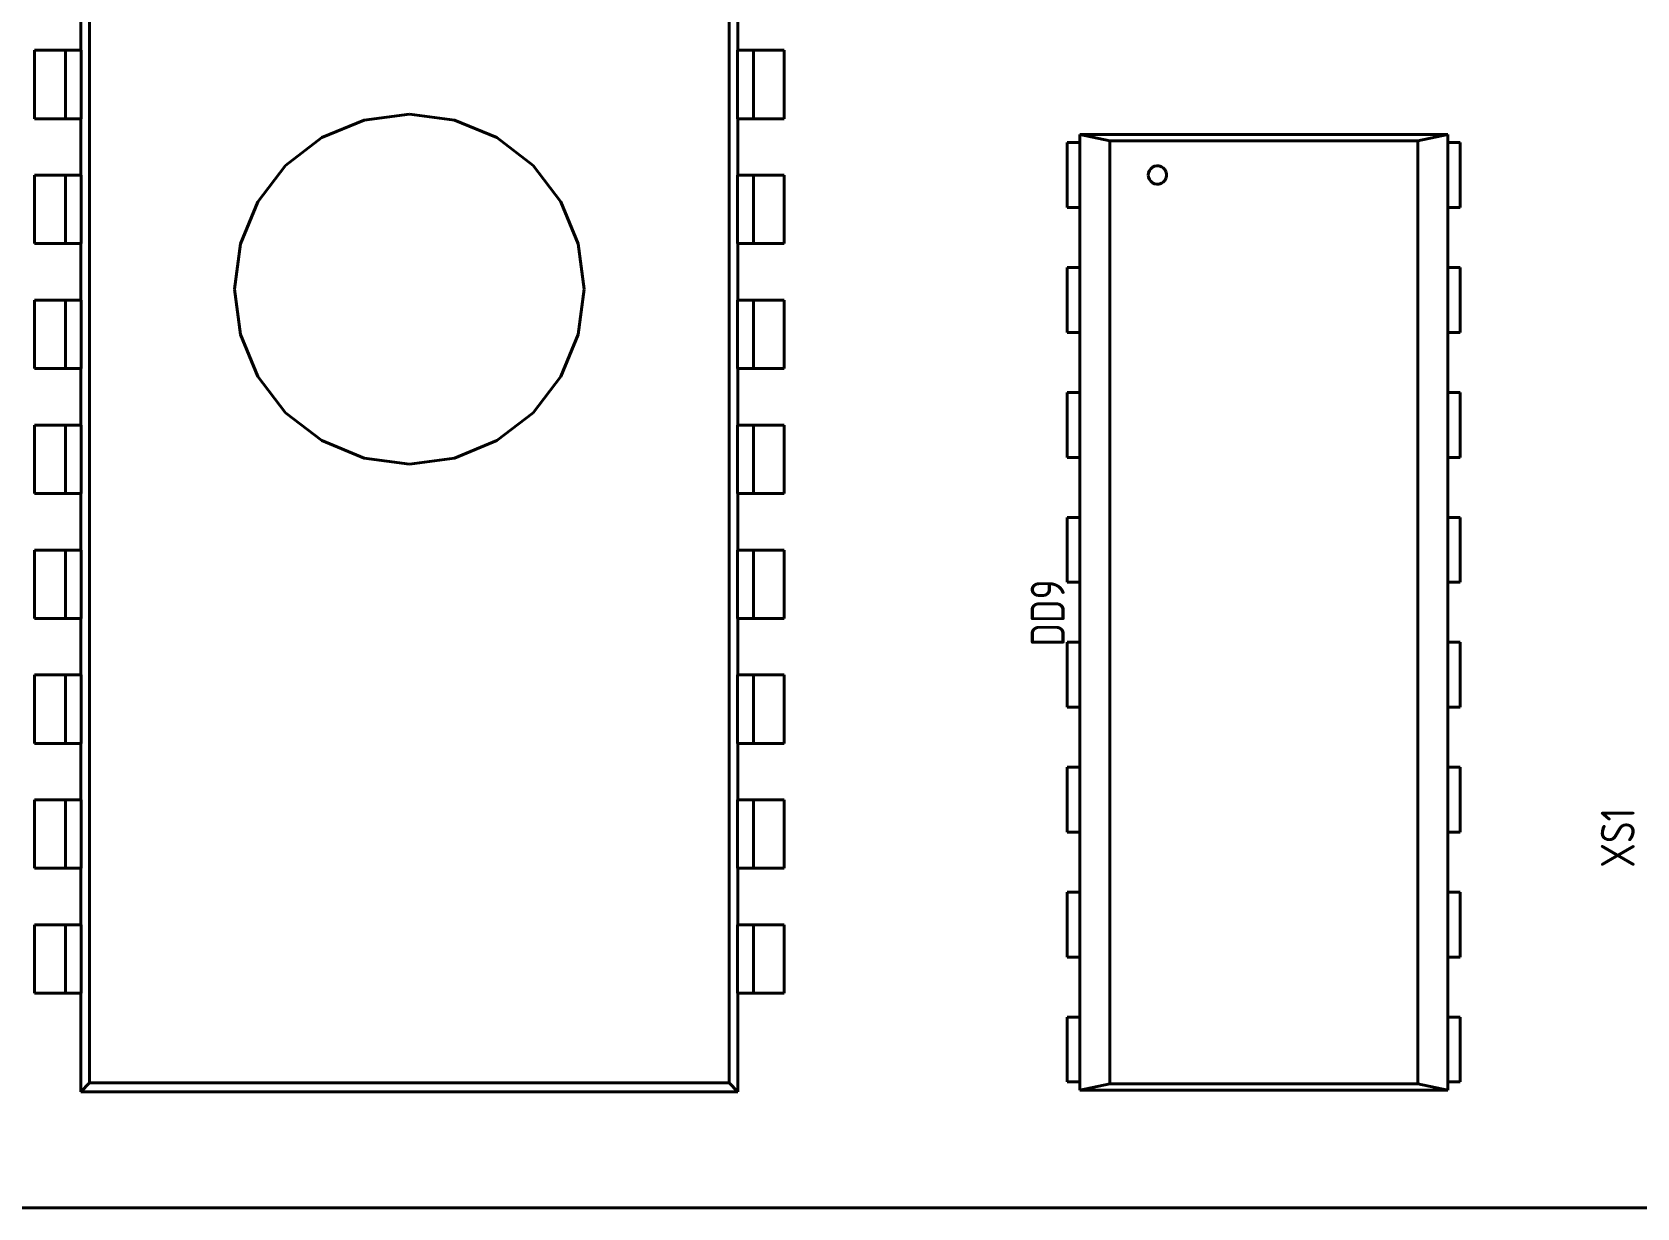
# Model space of a CAD drawing. Extents: x 193 to 1101, y 70 to 664.
# Drawn here: x 448.5 to 513.7, y 357.2 to 405 of the extents above; entities that cross this region are included whole.
import ezdxf

# ---------------------------------------------------------------- set-up
doc = ezdxf.new("R2010")
doc.units = 0
doc.header["$MEASUREMENT"] = 0
doc.layers.get('0').update_dxf_attribs({"linetype": 'CONTINUOUS'})
doc.layers.add('Основная', color=7, linetype='CONTINUOUS', lineweight=40)
doc.styles.add('GOST type A0', font='', dxfattribs={"oblique": 15, "height": 3.5})
doc.styles.get('GOST type A0').set_extended_font_data('GOST type A')

msp = doc.modelspace()

# ---------------------------------------------------------------- linework, layer by layer
at = {"layer": 'Основная'}
for p, q in [((450.792, 362.232), (450.792, 426.792)), ((450.792, 362.232), (450.792, 426.792)), ((476.792, 362.232), (476.792, 426.792)), ((476.792, 362.232), (476.792, 426.792)), ((450.432, 406.522), (450.432, 404.222)), ((450.432, 406.522), (450.432, 404.222)), ((450.432, 406.522), (450.432, 404.222)), ((450.432, 406.522), (450.432, 404.222)), ((477.152, 404.222), (477.152, 406.522)), ((477.152, 406.522), (477.152, 404.222)), ((477.152, 404.222), (477.152, 406.522)), ((477.152, 406.522), (477.152, 404.222)), ((450.432, 404.222), (448.556, 404.222)), ((448.556, 404.222), (448.556, 401.442)), ((448.556, 404.222), (448.598, 404.222)), ((448.556, 401.442), (448.556, 404.222)), ((450.432, 404.222), (448.556, 404.222)), ((448.556, 404.222), (448.556, 401.442)), ((448.556, 404.222), (448.598, 404.222)), ((448.556, 401.442), (448.556, 404.222)), ((448.598, 404.222), (448.722, 404.222)), ((448.598, 404.222), (448.722, 404.222)), ((448.722, 404.222), (448.922, 404.222)), ((448.722, 404.222), (448.922, 404.222)), ((448.922, 404.222), (449.18, 404.222)), ((448.922, 404.222), (449.18, 404.222)), ((449.18, 404.222), (449.482, 404.222)), ((449.18, 404.222), (449.482, 404.222)), ((449.482, 404.222), (449.806, 404.222)), ((449.482, 404.222), (449.806, 404.222)), ((449.806, 404.222), (450.45, 404.222)), ((449.806, 401.442), (449.806, 404.222)), ((449.806, 404.222), (450.45, 404.222)), ((449.806, 401.442), (449.806, 404.222)), ((450.45, 401.442), (450.45, 404.222)), ((450.45, 401.442), (450.45, 404.222)), ((477.132, 404.222), (477.778, 404.222)), ((477.132, 401.442), (477.132, 404.222)), ((477.132, 404.222), (477.778, 404.222)), ((477.132, 401.442), (477.132, 404.222)), ((479.028, 404.222), (477.152, 404.222)), ((479.028, 404.222), (477.152, 404.222)), ((477.778, 404.222), (478.1, 404.222)), ((477.778, 404.222), (477.778, 401.442)), ((477.778, 404.222), (478.1, 404.222)), ((477.778, 404.222), (477.778, 401.442)), ((478.1, 404.222), (478.402, 404.222)), ((478.1, 404.222), (478.402, 404.222)), ((478.402, 404.222), (478.662, 404.222)), ((478.402, 404.222), (478.662, 404.222)), ((478.662, 404.222), (478.86, 404.222)), ((478.662, 404.222), (478.86, 404.222)), ((478.86, 404.222), (478.984, 404.222)), ((478.86, 404.222), (478.984, 404.222)), ((478.984, 404.222), (479.028, 404.222)), ((478.984, 404.222), (479.028, 404.222)), ((479.028, 401.442), (479.028, 404.222)), ((479.028, 404.222), (479.028, 401.442)), ((479.028, 401.442), (479.028, 404.222)), ((479.028, 404.222), (479.028, 401.442)), ((448.556, 401.442), (450.432, 401.442)), ((448.556, 401.442), (448.598, 401.442)), ((448.556, 401.442), (450.432, 401.442)), ((448.556, 401.442), (448.598, 401.442)), ((448.598, 401.442), (448.722, 401.442)), ((448.598, 401.442), (448.722, 401.442)), ((448.722, 401.442), (448.922, 401.442)), ((448.722, 401.442), (448.922, 401.442)), ((448.922, 401.442), (449.18, 401.442)), ((448.922, 401.442), (449.18, 401.442)), ((449.18, 401.442), (449.482, 401.442)), ((449.18, 401.442), (449.482, 401.442)), ((449.482, 401.442), (449.806, 401.442)), ((449.482, 401.442), (449.806, 401.442)), ((449.806, 401.442), (450.45, 401.442)), ((449.806, 401.442), (450.45, 401.442)), ((450.432, 401.442), (450.432, 399.142)), ((450.432, 401.442), (450.432, 399.142)), ((450.432, 401.442), (450.432, 399.142)), ((450.432, 401.442), (450.432, 399.142)), ((460.236, 400.672), (461.95, 401.382)), ((460.236, 400.672), (461.95, 401.382)), ((461.95, 401.382), (463.792, 401.624)), ((461.95, 401.382), (463.792, 401.624)), ((463.792, 401.624), (465.632, 401.382)), ((463.792, 401.624), (465.632, 401.382)), ((465.632, 401.382), (467.348, 400.672)), ((465.632, 401.382), (467.348, 400.672)), ((477.132, 401.442), (477.778, 401.442)), ((477.132, 401.442), (477.778, 401.442)), ((477.152, 399.142), (477.152, 401.442)), ((477.152, 401.442), (479.028, 401.442)), ((477.152, 401.442), (477.152, 399.142)), ((477.152, 399.142), (477.152, 401.442)), ((477.152, 401.442), (479.028, 401.442)), ((477.152, 401.442), (477.152, 399.142)), ((477.778, 401.442), (478.1, 401.442)), ((477.778, 401.442), (478.1, 401.442)), ((478.1, 401.442), (478.402, 401.442)), ((478.1, 401.442), (478.402, 401.442)), ((478.402, 401.442), (478.662, 401.442)), ((478.402, 401.442), (478.662, 401.442)), ((478.662, 401.442), (478.86, 401.442)), ((478.662, 401.442), (478.86, 401.442)), ((478.86, 401.442), (478.984, 401.442)), ((478.86, 401.442), (478.984, 401.442)), ((478.984, 401.442), (479.028, 401.442)), ((478.984, 401.442), (479.028, 401.442)), ((458.762, 399.54), (460.236, 400.672)), ((458.762, 399.54), (460.236, 400.672)), ((467.348, 400.672), (468.82, 399.54)), ((467.348, 400.672), (468.82, 399.54)), ((506.01, 400.804), (491.048, 400.804)), ((491.048, 400.804), (491.048, 400.472)), ((491.048, 400.804), (491.048, 361.94)), ((491.048, 400.804), (492.268, 400.548)), ((491.048, 400.804), (506.01, 400.804)), ((506.01, 400.804), (491.048, 400.804)), ((491.048, 400.804), (491.048, 400.472)), ((491.048, 400.804), (491.048, 361.94)), ((491.048, 400.804), (492.268, 400.548)), ((491.048, 400.804), (506.01, 400.804)), ((504.79, 400.548), (506.01, 400.804)), ((504.79, 400.548), (506.01, 400.804)), ((506.01, 400.472), (506.01, 400.804)), ((506.01, 400.804), (506.01, 361.94)), ((506.01, 400.472), (506.01, 400.804)), ((506.01, 400.804), (506.01, 361.94)), ((491.048, 400.472), (490.538, 400.472)), ((490.538, 400.472), (490.538, 397.832)), ((490.538, 400.472), (491.048, 400.472)), ((490.538, 400.472), (490.538, 397.832)), ((491.048, 400.472), (490.538, 400.472)), ((490.538, 400.472), (490.538, 397.832)), ((490.538, 400.472), (491.048, 400.472)), ((490.538, 400.472), (490.538, 397.832)), ((492.268, 400.548), (492.268, 362.196)), ((492.268, 400.548), (504.79, 400.548)), ((492.268, 400.548), (492.268, 362.196)), ((492.268, 400.548), (504.79, 400.548)), ((504.79, 400.548), (504.79, 362.196)), ((504.79, 400.548), (504.79, 362.196)), ((506.52, 400.472), (506.01, 400.472)), ((506.01, 400.472), (506.52, 400.472)), ((506.52, 400.472), (506.01, 400.472)), ((506.01, 400.472), (506.52, 400.472)), ((506.52, 397.832), (506.52, 400.472)), ((506.52, 400.472), (506.52, 397.832)), ((506.52, 397.832), (506.52, 400.472)), ((506.52, 400.472), (506.52, 397.832)), ((457.632, 398.068), (458.762, 399.54)), ((457.632, 398.068), (458.762, 399.54)), ((468.82, 399.54), (469.95, 398.068)), ((468.82, 399.54), (469.95, 398.068)), ((493.88, 399.332), (493.936, 399.408)), ((493.88, 399.332), (493.936, 399.408)), ((493.936, 399.408), (494.008, 399.468)), ((493.936, 399.408), (494.008, 399.468)), ((494.008, 399.468), (494.092, 399.508)), ((494.008, 399.468), (494.092, 399.508)), ((494.092, 399.508), (494.184, 399.526)), ((494.092, 399.508), (494.184, 399.526)), ((494.184, 399.526), (494.278, 399.52)), ((494.184, 399.526), (494.278, 399.52)), ((494.278, 399.52), (494.368, 399.49)), ((494.278, 399.52), (494.368, 399.49)), ((494.368, 399.49), (494.446, 399.44)), ((494.368, 399.49), (494.446, 399.44)), ((494.446, 399.44), (494.51, 399.372)), ((494.446, 399.44), (494.51, 399.372)), ((494.51, 399.372), (494.556, 399.29)), ((494.51, 399.372), (494.556, 399.29)), ((450.432, 399.142), (448.556, 399.142)), ((448.556, 399.142), (448.556, 396.362)), ((448.556, 399.142), (448.598, 399.142)), ((448.556, 399.142), (448.556, 396.362)), ((450.432, 399.142), (448.556, 399.142)), ((448.556, 399.142), (448.556, 396.362)), ((448.556, 399.142), (448.598, 399.142)), ((448.556, 399.142), (448.556, 396.362)), ((448.598, 399.142), (448.722, 399.142)), ((448.598, 399.142), (448.722, 399.142)), ((448.722, 399.142), (448.922, 399.142)), ((448.722, 399.142), (448.922, 399.142)), ((448.922, 399.142), (449.18, 399.142)), ((448.922, 399.142), (449.18, 399.142)), ((449.18, 399.142), (449.482, 399.142)), ((449.18, 399.142), (449.482, 399.142)), ((449.482, 399.142), (449.806, 399.142)), ((449.482, 399.142), (449.806, 399.142)), ((449.806, 399.142), (450.45, 399.142)), ((449.806, 399.142), (449.806, 396.362)), ((449.806, 399.142), (450.45, 399.142)), ((449.806, 399.142), (449.806, 396.362)), ((450.45, 399.142), (450.45, 396.362)), ((450.45, 399.142), (450.45, 396.362)), ((477.132, 399.142), (477.778, 399.142)), ((477.132, 399.142), (477.132, 396.362)), ((477.132, 399.142), (477.778, 399.142)), ((477.132, 399.142), (477.132, 396.362)), ((479.028, 399.142), (477.152, 399.142)), ((479.028, 399.142), (477.152, 399.142)), ((477.778, 399.142), (478.1, 399.142)), ((477.778, 399.142), (477.778, 396.362)), ((477.778, 399.142), (478.1, 399.142)), ((477.778, 399.142), (477.778, 396.362)), ((478.1, 399.142), (478.402, 399.142)), ((478.1, 399.142), (478.402, 399.142)), ((478.402, 399.142), (478.662, 399.142)), ((478.402, 399.142), (478.662, 399.142)), ((478.662, 399.142), (478.86, 399.142)), ((478.662, 399.142), (478.86, 399.142)), ((478.86, 399.142), (478.984, 399.142)), ((478.86, 399.142), (478.984, 399.142)), ((478.984, 399.142), (479.028, 399.142)), ((478.984, 399.142), (479.028, 399.142)), ((479.028, 396.362), (479.028, 399.142)), ((479.028, 399.142), (479.028, 396.362)), ((479.028, 396.362), (479.028, 399.142)), ((479.028, 399.142), (479.028, 396.362)), ((493.834, 399.152), (493.846, 399.246)), ((493.834, 399.152), (493.846, 399.246)), ((493.834, 399.152), (493.846, 399.06)), ((493.834, 399.152), (493.846, 399.06)), ((493.846, 399.246), (493.88, 399.332)), ((493.846, 399.246), (493.88, 399.332)), ((493.846, 399.06), (493.88, 398.972)), ((493.846, 399.06), (493.88, 398.972)), ((493.88, 398.972), (493.936, 398.896)), ((493.88, 398.972), (493.936, 398.896)), ((493.936, 398.896), (494.008, 398.836)), ((493.936, 398.896), (494.008, 398.836)), ((494.008, 398.836), (494.092, 398.796)), ((494.008, 398.836), (494.092, 398.796)), ((494.092, 398.796), (494.184, 398.778)), ((494.092, 398.796), (494.184, 398.778)), ((494.184, 398.778), (494.278, 398.784)), ((494.184, 398.778), (494.278, 398.784)), ((494.278, 398.784), (494.368, 398.814)), ((494.278, 398.784), (494.368, 398.814)), ((494.368, 398.814), (494.446, 398.864)), ((494.368, 398.814), (494.446, 398.864)), ((494.446, 398.864), (494.51, 398.932)), ((494.446, 398.864), (494.51, 398.932)), ((494.51, 398.932), (494.556, 399.014)), ((494.51, 398.932), (494.556, 399.014)), ((494.556, 399.29), (494.58, 399.2)), ((494.556, 399.29), (494.58, 399.2)), ((494.556, 399.014), (494.58, 399.106)), ((494.556, 399.014), (494.58, 399.106)), ((494.58, 399.2), (494.58, 399.106)), ((494.58, 399.2), (494.58, 399.106)), ((456.922, 396.352), (457.632, 398.068)), ((456.922, 396.352), (457.632, 398.068)), ((469.95, 398.068), (470.662, 396.352)), ((469.95, 398.068), (470.662, 396.352)), ((490.538, 397.832), (491.048, 397.832)), ((490.538, 397.832), (491.048, 397.832)), ((490.538, 397.832), (491.048, 397.832)), ((490.538, 397.832), (491.048, 397.832)), ((491.048, 397.832), (491.048, 395.392)), ((491.048, 397.832), (491.048, 395.392)), ((506.01, 395.392), (506.01, 397.832)), ((506.01, 397.832), (506.52, 397.832)), ((506.01, 397.832), (506.52, 397.832)), ((506.01, 395.392), (506.01, 397.832)), ((506.01, 397.832), (506.52, 397.832)), ((506.01, 397.832), (506.52, 397.832)), ((448.556, 396.362), (450.432, 396.362)), ((448.556, 396.362), (448.598, 396.362)), ((448.556, 396.362), (450.432, 396.362)), ((448.556, 396.362), (448.598, 396.362)), ((448.598, 396.362), (448.722, 396.362)), ((448.598, 396.362), (448.722, 396.362)), ((448.722, 396.362), (448.922, 396.362)), ((448.722, 396.362), (448.922, 396.362)), ((448.922, 396.362), (449.18, 396.362)), ((448.922, 396.362), (449.18, 396.362)), ((449.18, 396.362), (449.482, 396.362)), ((449.18, 396.362), (449.482, 396.362)), ((449.482, 396.362), (449.806, 396.362)), ((449.482, 396.362), (449.806, 396.362)), ((449.806, 396.362), (450.45, 396.362)), ((449.806, 396.362), (450.45, 396.362)), ((450.432, 396.362), (450.432, 394.062)), ((450.432, 396.362), (450.432, 394.062)), ((450.432, 396.362), (450.432, 394.062)), ((450.432, 396.362), (450.432, 394.062)), ((456.68, 394.512), (456.922, 396.352)), ((456.68, 394.512), (456.922, 396.352)), ((470.662, 396.352), (470.904, 394.512)), ((470.662, 396.352), (470.904, 394.512)), ((477.132, 396.362), (477.778, 396.362)), ((477.132, 396.362), (477.778, 396.362)), ((477.152, 394.062), (477.152, 396.362)), ((477.152, 396.362), (479.028, 396.362)), ((477.152, 396.362), (477.152, 394.062)), ((477.152, 394.062), (477.152, 396.362)), ((477.152, 396.362), (479.028, 396.362)), ((477.152, 396.362), (477.152, 394.062)), ((477.778, 396.362), (478.1, 396.362)), ((477.778, 396.362), (478.1, 396.362)), ((478.1, 396.362), (478.402, 396.362)), ((478.1, 396.362), (478.402, 396.362)), ((478.402, 396.362), (478.662, 396.362)), ((478.402, 396.362), (478.662, 396.362)), ((478.662, 396.362), (478.86, 396.362)), ((478.662, 396.362), (478.86, 396.362)), ((478.86, 396.362), (478.984, 396.362)), ((478.86, 396.362), (478.984, 396.362)), ((478.984, 396.362), (479.028, 396.362)), ((478.984, 396.362), (479.028, 396.362)), ((491.048, 395.392), (490.538, 395.392)), ((490.538, 395.392), (490.538, 392.752)), ((490.538, 395.392), (491.048, 395.392)), ((490.538, 395.392), (490.538, 392.752)), ((491.048, 395.392), (490.538, 395.392)), ((490.538, 395.392), (490.538, 392.752)), ((490.538, 395.392), (491.048, 395.392)), ((490.538, 395.392), (490.538, 392.752)), ((506.52, 395.392), (506.01, 395.392)), ((506.01, 395.392), (506.52, 395.392)), ((506.52, 395.392), (506.01, 395.392)), ((506.01, 395.392), (506.52, 395.392)), ((506.52, 392.752), (506.52, 395.392)), ((506.52, 395.392), (506.52, 392.752)), ((506.52, 392.752), (506.52, 395.392)), ((506.52, 395.392), (506.52, 392.752)), ((456.68, 394.512), (456.922, 392.672)), ((456.68, 394.512), (456.922, 392.672)), ((470.662, 392.672), (470.904, 394.512)), ((470.662, 392.672), (470.904, 394.512)), ((450.432, 394.062), (448.556, 394.062)), ((448.556, 394.062), (448.556, 391.282)), ((448.556, 394.062), (448.598, 394.062)), ((448.556, 394.062), (448.556, 391.282)), ((450.432, 394.062), (448.556, 394.062)), ((448.556, 394.062), (448.556, 391.282)), ((448.556, 394.062), (448.598, 394.062)), ((448.556, 394.062), (448.556, 391.282)), ((448.598, 394.062), (448.722, 394.062)), ((448.598, 394.062), (448.722, 394.062)), ((448.722, 394.062), (448.922, 394.062)), ((448.722, 394.062), (448.922, 394.062)), ((448.922, 394.062), (449.18, 394.062)), ((448.922, 394.062), (449.18, 394.062)), ((449.18, 394.062), (449.482, 394.062)), ((449.18, 394.062), (449.482, 394.062)), ((449.482, 394.062), (449.806, 394.062)), ((449.482, 394.062), (449.806, 394.062)), ((449.806, 394.062), (450.45, 394.062)), ((449.806, 394.062), (449.806, 391.282)), ((449.806, 394.062), (450.45, 394.062)), ((449.806, 394.062), (449.806, 391.282)), ((450.45, 394.062), (450.45, 391.282)), ((450.45, 394.062), (450.45, 391.282)), ((477.132, 394.062), (477.778, 394.062)), ((477.132, 394.062), (477.132, 391.282)), ((477.132, 394.062), (477.778, 394.062)), ((477.132, 394.062), (477.132, 391.282)), ((479.028, 394.062), (477.152, 394.062)), ((479.028, 394.062), (477.152, 394.062)), ((477.778, 394.062), (478.1, 394.062)), ((477.778, 394.062), (477.778, 391.282)), ((477.778, 394.062), (478.1, 394.062)), ((477.778, 394.062), (477.778, 391.282)), ((478.1, 394.062), (478.402, 394.062)), ((478.1, 394.062), (478.402, 394.062)), ((478.402, 394.062), (478.662, 394.062)), ((478.402, 394.062), (478.662, 394.062)), ((478.662, 394.062), (478.86, 394.062)), ((478.662, 394.062), (478.86, 394.062)), ((478.86, 394.062), (478.984, 394.062)), ((478.86, 394.062), (478.984, 394.062)), ((478.984, 394.062), (479.028, 394.062)), ((478.984, 394.062), (479.028, 394.062)), ((479.028, 391.282), (479.028, 394.062)), ((479.028, 394.062), (479.028, 391.282)), ((479.028, 391.282), (479.028, 394.062)), ((479.028, 394.062), (479.028, 391.282)), ((456.922, 392.672), (457.632, 390.956)), ((456.922, 392.672), (457.632, 390.956)), ((469.95, 390.956), (470.662, 392.672)), ((469.95, 390.956), (470.662, 392.672)), ((490.538, 392.752), (491.048, 392.752)), ((490.538, 392.752), (491.048, 392.752)), ((490.538, 392.752), (491.048, 392.752)), ((490.538, 392.752), (491.048, 392.752)), ((491.048, 392.752), (491.048, 390.312)), ((491.048, 392.752), (491.048, 390.312)), ((506.01, 390.312), (506.01, 392.752)), ((506.01, 392.752), (506.52, 392.752)), ((506.01, 392.752), (506.52, 392.752)), ((506.01, 390.312), (506.01, 392.752)), ((506.01, 392.752), (506.52, 392.752)), ((506.01, 392.752), (506.52, 392.752)), ((448.556, 391.282), (450.432, 391.282)), ((448.556, 391.282), (448.598, 391.282)), ((448.556, 391.282), (450.432, 391.282)), ((448.556, 391.282), (448.598, 391.282)), ((448.598, 391.282), (448.722, 391.282)), ((448.598, 391.282), (448.722, 391.282)), ((448.722, 391.282), (448.922, 391.282)), ((448.722, 391.282), (448.922, 391.282)), ((448.922, 391.282), (449.18, 391.282)), ((448.922, 391.282), (449.18, 391.282)), ((449.18, 391.282), (449.482, 391.282)), ((449.18, 391.282), (449.482, 391.282)), ((449.482, 391.282), (449.806, 391.282)), ((449.482, 391.282), (449.806, 391.282)), ((449.806, 391.282), (450.45, 391.282)), ((449.806, 391.282), (450.45, 391.282)), ((450.432, 391.282), (450.432, 388.982)), ((450.432, 391.282), (450.432, 388.982)), ((450.432, 391.282), (450.432, 388.982)), ((450.432, 391.282), (450.432, 388.982)), ((457.632, 390.956), (458.762, 389.484)), ((457.632, 390.956), (458.762, 389.484)), ((468.82, 389.484), (469.95, 390.956)), ((468.82, 389.484), (469.95, 390.956)), ((477.132, 391.282), (477.778, 391.282)), ((477.132, 391.282), (477.778, 391.282)), ((477.152, 388.982), (477.152, 391.282)), ((477.152, 391.282), (479.028, 391.282)), ((477.152, 391.282), (477.152, 388.982)), ((477.152, 388.982), (477.152, 391.282)), ((477.152, 391.282), (479.028, 391.282)), ((477.152, 391.282), (477.152, 388.982)), ((477.778, 391.282), (478.1, 391.282)), ((477.778, 391.282), (478.1, 391.282)), ((478.1, 391.282), (478.402, 391.282)), ((478.1, 391.282), (478.402, 391.282)), ((478.402, 391.282), (478.662, 391.282)), ((478.402, 391.282), (478.662, 391.282)), ((478.662, 391.282), (478.86, 391.282)), ((478.662, 391.282), (478.86, 391.282)), ((478.86, 391.282), (478.984, 391.282)), ((478.86, 391.282), (478.984, 391.282)), ((478.984, 391.282), (479.028, 391.282)), ((478.984, 391.282), (479.028, 391.282)), ((491.048, 390.312), (490.538, 390.312)), ((490.538, 390.312), (490.538, 387.672)), ((490.538, 390.312), (491.048, 390.312)), ((490.538, 390.312), (490.538, 387.672)), ((491.048, 390.312), (490.538, 390.312)), ((490.538, 390.312), (490.538, 387.672)), ((490.538, 390.312), (491.048, 390.312)), ((490.538, 390.312), (490.538, 387.672)), ((506.52, 390.312), (506.01, 390.312)), ((506.01, 390.312), (506.52, 390.312)), ((506.52, 390.312), (506.01, 390.312)), ((506.01, 390.312), (506.52, 390.312)), ((506.52, 387.672), (506.52, 390.312)), ((506.52, 390.312), (506.52, 387.672)), ((506.52, 387.672), (506.52, 390.312)), ((506.52, 390.312), (506.52, 387.672)), ((450.432, 388.982), (448.556, 388.982)), ((448.556, 388.982), (448.556, 386.202)), ((448.556, 388.982), (448.598, 388.982)), ((448.556, 386.202), (448.556, 388.982)), ((450.432, 388.982), (448.556, 388.982)), ((448.556, 388.982), (448.556, 386.202)), ((448.556, 388.982), (448.598, 388.982)), ((448.556, 386.202), (448.556, 388.982)), ((448.598, 388.982), (448.722, 388.982)), ((448.598, 388.982), (448.722, 388.982)), ((448.722, 388.982), (448.922, 388.982)), ((448.722, 388.982), (448.922, 388.982)), ((448.922, 388.982), (449.18, 388.982)), ((448.922, 388.982), (449.18, 388.982)), ((449.18, 388.982), (449.482, 388.982)), ((449.18, 388.982), (449.482, 388.982)), ((449.482, 388.982), (449.806, 388.982)), ((449.482, 388.982), (449.806, 388.982)), ((449.806, 388.982), (450.45, 388.982)), ((449.806, 386.202), (449.806, 388.982)), ((449.806, 388.982), (450.45, 388.982)), ((449.806, 386.202), (449.806, 388.982)), ((450.45, 386.202), (450.45, 388.982)), ((450.45, 386.202), (450.45, 388.982)), ((458.762, 389.484), (460.236, 388.352)), ((458.762, 389.484), (460.236, 388.352)), ((467.348, 388.352), (468.82, 389.484)), ((467.348, 388.352), (468.82, 389.484)), ((477.132, 388.982), (477.778, 388.982)), ((477.132, 388.982), (477.132, 386.202)), ((477.132, 388.982), (477.778, 388.982)), ((477.132, 388.982), (477.132, 386.202)), ((479.028, 388.982), (477.152, 388.982)), ((479.028, 388.982), (477.152, 388.982)), ((477.778, 388.982), (478.1, 388.982)), ((477.778, 386.202), (477.778, 388.982)), ((477.778, 388.982), (478.1, 388.982)), ((477.778, 386.202), (477.778, 388.982)), ((478.1, 388.982), (478.402, 388.982)), ((478.1, 388.982), (478.402, 388.982)), ((478.402, 388.982), (478.662, 388.982)), ((478.402, 388.982), (478.662, 388.982)), ((478.662, 388.982), (478.86, 388.982)), ((478.662, 388.982), (478.86, 388.982)), ((478.86, 388.982), (478.984, 388.982)), ((478.86, 388.982), (478.984, 388.982)), ((478.984, 388.982), (479.028, 388.982)), ((478.984, 388.982), (479.028, 388.982)), ((479.028, 386.202), (479.028, 388.982)), ((479.028, 386.202), (479.028, 388.982)), ((479.028, 386.202), (479.028, 388.982)), ((479.028, 386.202), (479.028, 388.982)), ((460.236, 388.352), (461.95, 387.642)), ((460.236, 388.352), (461.95, 387.642)), ((465.632, 387.642), (467.348, 388.352)), ((465.632, 387.642), (467.348, 388.352)), ((461.95, 387.642), (463.792, 387.4)), ((461.95, 387.642), (463.792, 387.4)), ((463.792, 387.4), (465.632, 387.642)), ((463.792, 387.4), (465.632, 387.642)), ((490.538, 387.672), (491.048, 387.672)), ((490.538, 387.672), (491.048, 387.672)), ((490.538, 387.672), (491.048, 387.672)), ((490.538, 387.672), (491.048, 387.672)), ((491.048, 387.672), (491.048, 385.232)), ((491.048, 387.672), (491.048, 385.232)), ((506.01, 385.232), (506.01, 387.672)), ((506.01, 387.672), (506.52, 387.672)), ((506.01, 387.672), (506.52, 387.672)), ((506.01, 385.232), (506.01, 387.672)), ((506.01, 387.672), (506.52, 387.672)), ((506.01, 387.672), (506.52, 387.672)), ((448.556, 386.202), (450.432, 386.202)), ((448.556, 386.202), (448.598, 386.202)), ((448.556, 386.202), (450.432, 386.202)), ((448.556, 386.202), (448.598, 386.202)), ((448.598, 386.202), (448.722, 386.202)), ((448.598, 386.202), (448.722, 386.202)), ((448.722, 386.202), (448.922, 386.202)), ((448.722, 386.202), (448.922, 386.202)), ((448.922, 386.202), (449.18, 386.202)), ((448.922, 386.202), (449.18, 386.202)), ((449.18, 386.202), (449.482, 386.202)), ((449.18, 386.202), (449.482, 386.202)), ((449.482, 386.202), (449.806, 386.202)), ((449.482, 386.202), (449.806, 386.202)), ((449.806, 386.202), (450.45, 386.202)), ((449.806, 386.202), (450.45, 386.202)), ((450.432, 386.202), (450.432, 383.902)), ((450.432, 386.202), (450.432, 383.902)), ((450.432, 386.202), (450.432, 383.902)), ((450.432, 386.202), (450.432, 383.902)), ((477.132, 386.202), (477.778, 386.202)), ((477.132, 386.202), (477.778, 386.202)), ((477.152, 383.902), (477.152, 386.202)), ((477.152, 386.202), (479.028, 386.202)), ((477.152, 386.202), (477.152, 383.902)), ((477.152, 383.902), (477.152, 386.202)), ((477.152, 386.202), (479.028, 386.202)), ((477.152, 386.202), (477.152, 383.902)), ((477.778, 386.202), (478.1, 386.202)), ((477.778, 386.202), (478.1, 386.202)), ((478.1, 386.202), (478.402, 386.202)), ((478.1, 386.202), (478.402, 386.202)), ((478.402, 386.202), (478.662, 386.202)), ((478.402, 386.202), (478.662, 386.202)), ((478.662, 386.202), (478.86, 386.202)), ((478.662, 386.202), (478.86, 386.202)), ((478.86, 386.202), (478.984, 386.202)), ((478.86, 386.202), (478.984, 386.202)), ((478.984, 386.202), (479.028, 386.202)), ((478.984, 386.202), (479.028, 386.202)), ((491.048, 385.232), (490.538, 385.232)), ((490.538, 385.232), (490.538, 382.592)), ((490.538, 385.232), (491.048, 385.232)), ((490.538, 385.232), (490.538, 382.592)), ((491.048, 385.232), (490.538, 385.232)), ((490.538, 385.232), (490.538, 382.592)), ((490.538, 385.232), (491.048, 385.232)), ((490.538, 385.232), (490.538, 382.592)), ((506.52, 385.232), (506.01, 385.232)), ((506.01, 385.232), (506.52, 385.232)), ((506.52, 385.232), (506.01, 385.232)), ((506.01, 385.232), (506.52, 385.232)), ((506.52, 382.592), (506.52, 385.232)), ((506.52, 385.232), (506.52, 382.592)), ((506.52, 382.592), (506.52, 385.232)), ((506.52, 385.232), (506.52, 382.592)), ((450.432, 383.902), (448.556, 383.902)), ((448.556, 383.902), (448.556, 381.122)), ((448.556, 383.902), (448.598, 383.902)), ((448.556, 383.902), (448.556, 381.122)), ((450.432, 383.902), (448.556, 383.902)), ((448.556, 383.902), (448.556, 381.122)), ((448.556, 383.902), (448.598, 383.902)), ((448.556, 383.902), (448.556, 381.122)), ((448.598, 383.902), (448.722, 383.902)), ((448.598, 383.902), (448.722, 383.902)), ((448.722, 383.902), (448.922, 383.902)), ((448.722, 383.902), (448.922, 383.902)), ((448.922, 383.902), (449.18, 383.902)), ((448.922, 383.902), (449.18, 383.902)), ((449.18, 383.902), (449.482, 383.902)), ((449.18, 383.902), (449.482, 383.902)), ((449.482, 383.902), (449.806, 383.902)), ((449.482, 383.902), (449.806, 383.902)), ((449.806, 383.902), (450.45, 383.902)), ((449.806, 383.902), (449.806, 381.122)), ((449.806, 383.902), (450.45, 383.902)), ((449.806, 383.902), (449.806, 381.122)), ((450.45, 383.902), (450.45, 381.122)), ((450.45, 383.902), (450.45, 381.122)), ((477.132, 383.902), (477.778, 383.902)), ((477.132, 383.902), (477.132, 381.122)), ((477.132, 383.902), (477.778, 383.902)), ((477.132, 383.902), (477.132, 381.122)), ((479.028, 383.902), (477.152, 383.902)), ((479.028, 383.902), (477.152, 383.902)), ((477.778, 383.902), (478.1, 383.902)), ((477.778, 383.902), (477.778, 381.122)), ((477.778, 383.902), (478.1, 383.902)), ((477.778, 383.902), (477.778, 381.122)), ((478.1, 383.902), (478.402, 383.902)), ((478.1, 383.902), (478.402, 383.902)), ((478.402, 383.902), (478.662, 383.902)), ((478.402, 383.902), (478.662, 383.902)), ((478.662, 383.902), (478.86, 383.902)), ((478.662, 383.902), (478.86, 383.902)), ((478.86, 383.902), (478.984, 383.902)), ((478.86, 383.902), (478.984, 383.902)), ((478.984, 383.902), (479.028, 383.902)), ((478.984, 383.902), (479.028, 383.902)), ((479.028, 381.122), (479.028, 383.902)), ((479.028, 383.902), (479.028, 381.122)), ((479.028, 381.122), (479.028, 383.902)), ((479.028, 383.902), (479.028, 381.122)), ((490.538, 382.592), (491.048, 382.592)), ((490.538, 382.592), (491.048, 382.592)), ((490.538, 382.592), (491.048, 382.592)), ((490.538, 382.592), (491.048, 382.592)), ((491.048, 382.592), (491.048, 380.152)), ((491.048, 382.592), (491.048, 380.152)), ((506.01, 380.152), (506.01, 382.592)), ((506.01, 382.592), (506.52, 382.592)), ((506.01, 382.592), (506.52, 382.592)), ((506.01, 380.152), (506.01, 382.592)), ((506.01, 382.592), (506.52, 382.592)), ((506.01, 382.592), (506.52, 382.592)), ((448.556, 381.122), (450.432, 381.122)), ((448.556, 381.122), (448.598, 381.122)), ((448.556, 381.122), (450.432, 381.122)), ((448.556, 381.122), (448.598, 381.122)), ((448.598, 381.122), (448.722, 381.122)), ((448.598, 381.122), (448.722, 381.122)), ((448.722, 381.122), (448.922, 381.122)), ((448.722, 381.122), (448.922, 381.122)), ((448.922, 381.122), (449.18, 381.122)), ((448.922, 381.122), (449.18, 381.122)), ((449.18, 381.122), (449.482, 381.122)), ((449.18, 381.122), (449.482, 381.122)), ((449.482, 381.122), (449.806, 381.122)), ((449.482, 381.122), (449.806, 381.122)), ((449.806, 381.122), (450.45, 381.122)), ((449.806, 381.122), (450.45, 381.122)), ((450.432, 381.122), (450.432, 378.822)), ((450.432, 381.122), (450.432, 378.822)), ((450.432, 381.122), (450.432, 378.822)), ((450.432, 381.122), (450.432, 378.822)), ((477.132, 381.122), (477.778, 381.122)), ((477.132, 381.122), (477.778, 381.122)), ((477.152, 378.822), (477.152, 381.122)), ((477.152, 381.122), (479.028, 381.122)), ((477.152, 381.122), (477.152, 378.822)), ((477.152, 378.822), (477.152, 381.122)), ((477.152, 381.122), (479.028, 381.122)), ((477.152, 381.122), (477.152, 378.822)), ((477.778, 381.122), (478.1, 381.122)), ((477.778, 381.122), (478.1, 381.122)), ((478.1, 381.122), (478.402, 381.122)), ((478.1, 381.122), (478.402, 381.122)), ((478.402, 381.122), (478.662, 381.122)), ((478.402, 381.122), (478.662, 381.122)), ((478.662, 381.122), (478.86, 381.122)), ((478.662, 381.122), (478.86, 381.122)), ((478.86, 381.122), (478.984, 381.122)), ((478.86, 381.122), (478.984, 381.122)), ((478.984, 381.122), (479.028, 381.122)), ((478.984, 381.122), (479.028, 381.122)), ((491.048, 380.152), (490.538, 380.152)), ((490.538, 380.152), (490.538, 377.512)), ((490.538, 380.152), (491.048, 380.152)), ((490.538, 380.152), (490.538, 377.512)), ((491.048, 380.152), (490.538, 380.152)), ((490.538, 380.152), (490.538, 377.512)), ((490.538, 380.152), (491.048, 380.152)), ((490.538, 380.152), (490.538, 377.512)), ((506.52, 380.152), (506.01, 380.152)), ((506.01, 380.152), (506.52, 380.152)), ((506.52, 380.152), (506.01, 380.152)), ((506.01, 380.152), (506.52, 380.152)), ((506.52, 377.512), (506.52, 380.152)), ((506.52, 380.152), (506.52, 377.512)), ((506.52, 377.512), (506.52, 380.152)), ((506.52, 380.152), (506.52, 377.512)), ((450.432, 378.822), (448.556, 378.822)), ((448.556, 378.822), (448.556, 376.042)), ((448.556, 378.822), (448.598, 378.822)), ((448.556, 378.822), (448.556, 376.042)), ((450.432, 378.822), (448.556, 378.822)), ((448.556, 378.822), (448.556, 376.042)), ((448.556, 378.822), (448.598, 378.822)), ((448.556, 378.822), (448.556, 376.042)), ((448.598, 378.822), (448.722, 378.822)), ((448.598, 378.822), (448.722, 378.822)), ((448.722, 378.822), (448.922, 378.822)), ((448.722, 378.822), (448.922, 378.822)), ((448.922, 378.822), (449.18, 378.822)), ((448.922, 378.822), (449.18, 378.822)), ((449.18, 378.822), (449.482, 378.822)), ((449.18, 378.822), (449.482, 378.822)), ((449.482, 378.822), (449.806, 378.822)), ((449.482, 378.822), (449.806, 378.822)), ((449.806, 378.822), (450.45, 378.822)), ((449.806, 378.822), (449.806, 376.042)), ((449.806, 378.822), (450.45, 378.822)), ((449.806, 378.822), (449.806, 376.042)), ((450.45, 378.822), (450.45, 376.042)), ((450.45, 378.822), (450.45, 376.042)), ((477.132, 378.822), (477.778, 378.822)), ((477.132, 378.822), (477.132, 376.042)), ((477.132, 378.822), (477.778, 378.822)), ((477.132, 378.822), (477.132, 376.042)), ((479.028, 378.822), (477.152, 378.822)), ((479.028, 378.822), (477.152, 378.822)), ((477.778, 378.822), (478.1, 378.822)), ((477.778, 378.822), (477.778, 376.042)), ((477.778, 378.822), (478.1, 378.822)), ((477.778, 378.822), (477.778, 376.042)), ((478.1, 378.822), (478.402, 378.822)), ((478.1, 378.822), (478.402, 378.822)), ((478.402, 378.822), (478.662, 378.822)), ((478.402, 378.822), (478.662, 378.822)), ((478.662, 378.822), (478.86, 378.822)), ((478.662, 378.822), (478.86, 378.822)), ((478.86, 378.822), (478.984, 378.822)), ((478.86, 378.822), (478.984, 378.822)), ((478.984, 378.822), (479.028, 378.822)), ((478.984, 378.822), (479.028, 378.822)), ((479.028, 376.042), (479.028, 378.822)), ((479.028, 378.822), (479.028, 376.042)), ((479.028, 376.042), (479.028, 378.822)), ((479.028, 378.822), (479.028, 376.042)), ((490.538, 377.512), (491.048, 377.512)), ((490.538, 377.512), (491.048, 377.512)), ((490.538, 377.512), (491.048, 377.512)), ((490.538, 377.512), (491.048, 377.512)), ((491.048, 377.512), (491.048, 375.072)), ((491.048, 377.512), (491.048, 375.072)), ((506.01, 375.072), (506.01, 377.512)), ((506.01, 377.512), (506.52, 377.512)), ((506.01, 377.512), (506.52, 377.512)), ((506.01, 375.072), (506.01, 377.512)), ((506.01, 377.512), (506.52, 377.512)), ((506.01, 377.512), (506.52, 377.512)), ((448.556, 376.042), (450.432, 376.042)), ((448.556, 376.042), (448.598, 376.042)), ((448.556, 376.042), (450.432, 376.042)), ((448.556, 376.042), (448.598, 376.042)), ((448.598, 376.042), (448.722, 376.042)), ((448.598, 376.042), (448.722, 376.042)), ((448.722, 376.042), (448.922, 376.042)), ((448.722, 376.042), (448.922, 376.042)), ((448.922, 376.042), (449.18, 376.042)), ((448.922, 376.042), (449.18, 376.042)), ((449.18, 376.042), (449.482, 376.042)), ((449.18, 376.042), (449.482, 376.042)), ((449.482, 376.042), (449.806, 376.042)), ((449.482, 376.042), (449.806, 376.042)), ((449.806, 376.042), (450.45, 376.042)), ((449.806, 376.042), (450.45, 376.042)), ((450.432, 376.042), (450.432, 373.742)), ((450.432, 376.042), (450.432, 373.742)), ((450.432, 376.042), (450.432, 373.742)), ((450.432, 376.042), (450.432, 373.742)), ((477.132, 376.042), (477.778, 376.042)), ((477.132, 376.042), (477.778, 376.042)), ((477.152, 373.742), (477.152, 376.042)), ((477.152, 376.042), (479.028, 376.042)), ((477.152, 376.042), (477.152, 373.742)), ((477.152, 373.742), (477.152, 376.042)), ((477.152, 376.042), (479.028, 376.042)), ((477.152, 376.042), (477.152, 373.742)), ((477.778, 376.042), (478.1, 376.042)), ((477.778, 376.042), (478.1, 376.042)), ((478.1, 376.042), (478.402, 376.042)), ((478.1, 376.042), (478.402, 376.042)), ((478.402, 376.042), (478.662, 376.042)), ((478.402, 376.042), (478.662, 376.042)), ((478.662, 376.042), (478.86, 376.042)), ((478.662, 376.042), (478.86, 376.042)), ((478.86, 376.042), (478.984, 376.042)), ((478.86, 376.042), (478.984, 376.042)), ((478.984, 376.042), (479.028, 376.042)), ((478.984, 376.042), (479.028, 376.042)), ((491.048, 375.072), (490.538, 375.072)), ((490.538, 375.072), (490.538, 372.432)), ((490.538, 375.072), (491.048, 375.072)), ((490.538, 375.072), (490.538, 372.432)), ((491.048, 375.072), (490.538, 375.072)), ((490.538, 375.072), (490.538, 372.432)), ((490.538, 375.072), (491.048, 375.072)), ((490.538, 375.072), (490.538, 372.432)), ((506.52, 375.072), (506.01, 375.072)), ((506.01, 375.072), (506.52, 375.072)), ((506.52, 375.072), (506.01, 375.072)), ((506.01, 375.072), (506.52, 375.072)), ((506.52, 372.432), (506.52, 375.072)), ((506.52, 375.072), (506.52, 372.432)), ((506.52, 372.432), (506.52, 375.072)), ((506.52, 375.072), (506.52, 372.432)), ((450.432, 373.742), (448.556, 373.742)), ((448.556, 373.742), (448.556, 370.962)), ((448.556, 373.742), (448.598, 373.742)), ((448.556, 370.962), (448.556, 373.742)), ((450.432, 373.742), (448.556, 373.742)), ((448.556, 373.742), (448.556, 370.962)), ((448.556, 373.742), (448.598, 373.742)), ((448.556, 370.962), (448.556, 373.742)), ((448.598, 373.742), (448.722, 373.742)), ((448.598, 373.742), (448.722, 373.742)), ((448.722, 373.742), (448.922, 373.742)), ((448.722, 373.742), (448.922, 373.742)), ((448.922, 373.742), (449.18, 373.742)), ((448.922, 373.742), (449.18, 373.742)), ((449.18, 373.742), (449.482, 373.742)), ((449.18, 373.742), (449.482, 373.742)), ((449.482, 373.742), (449.806, 373.742)), ((449.482, 373.742), (449.806, 373.742)), ((449.806, 373.742), (450.45, 373.742)), ((449.806, 370.962), (449.806, 373.742)), ((449.806, 373.742), (450.45, 373.742)), ((449.806, 370.962), (449.806, 373.742)), ((450.45, 370.962), (450.45, 373.742)), ((450.45, 370.962), (450.45, 373.742)), ((477.132, 373.742), (477.778, 373.742)), ((477.132, 373.742), (477.132, 370.962)), ((477.132, 373.742), (477.778, 373.742)), ((477.132, 373.742), (477.132, 370.962)), ((479.028, 373.742), (477.152, 373.742)), ((479.028, 373.742), (477.152, 373.742)), ((477.778, 373.742), (478.1, 373.742)), ((477.778, 370.962), (477.778, 373.742)), ((477.778, 373.742), (478.1, 373.742)), ((477.778, 370.962), (477.778, 373.742)), ((478.1, 373.742), (478.402, 373.742)), ((478.1, 373.742), (478.402, 373.742)), ((478.402, 373.742), (478.662, 373.742)), ((478.402, 373.742), (478.662, 373.742)), ((478.662, 373.742), (478.86, 373.742)), ((478.662, 373.742), (478.86, 373.742)), ((478.86, 373.742), (478.984, 373.742)), ((478.86, 373.742), (478.984, 373.742)), ((478.984, 373.742), (479.028, 373.742)), ((478.984, 373.742), (479.028, 373.742)), ((479.028, 370.962), (479.028, 373.742)), ((479.028, 370.962), (479.028, 373.742)), ((479.028, 370.962), (479.028, 373.742)), ((479.028, 370.962), (479.028, 373.742)), ((490.538, 372.432), (491.048, 372.432)), ((490.538, 372.432), (491.048, 372.432)), ((490.538, 372.432), (491.048, 372.432)), ((490.538, 372.432), (491.048, 372.432)), ((491.048, 372.432), (491.048, 369.992)), ((491.048, 372.432), (491.048, 369.992)), ((506.01, 369.992), (506.01, 372.432)), ((506.01, 372.432), (506.52, 372.432)), ((506.01, 372.432), (506.52, 372.432)), ((506.01, 369.992), (506.01, 372.432)), ((506.01, 372.432), (506.52, 372.432)), ((506.01, 372.432), (506.52, 372.432)), ((448.556, 370.962), (450.432, 370.962)), ((448.556, 370.962), (448.598, 370.962)), ((448.556, 370.962), (450.432, 370.962)), ((448.556, 370.962), (448.598, 370.962)), ((448.598, 370.962), (448.722, 370.962)), ((448.598, 370.962), (448.722, 370.962)), ((448.722, 370.962), (448.922, 370.962)), ((448.722, 370.962), (448.922, 370.962)), ((448.922, 370.962), (449.18, 370.962)), ((448.922, 370.962), (449.18, 370.962)), ((449.18, 370.962), (449.482, 370.962)), ((449.18, 370.962), (449.482, 370.962)), ((449.482, 370.962), (449.806, 370.962)), ((449.482, 370.962), (449.806, 370.962)), ((449.806, 370.962), (450.45, 370.962)), ((449.806, 370.962), (450.45, 370.962)), ((450.432, 370.962), (450.432, 368.662)), ((450.432, 370.962), (450.432, 368.662)), ((450.432, 370.962), (450.432, 368.662)), ((450.432, 370.962), (450.432, 368.662)), ((477.132, 370.962), (477.778, 370.962)), ((477.132, 370.962), (477.778, 370.962)), ((477.152, 368.662), (477.152, 370.962)), ((477.152, 370.962), (479.028, 370.962)), ((477.152, 370.962), (477.152, 368.662)), ((477.152, 368.662), (477.152, 370.962)), ((477.152, 370.962), (479.028, 370.962)), ((477.152, 370.962), (477.152, 368.662)), ((477.778, 370.962), (478.1, 370.962)), ((477.778, 370.962), (478.1, 370.962)), ((478.1, 370.962), (478.402, 370.962)), ((478.1, 370.962), (478.402, 370.962)), ((478.402, 370.962), (478.662, 370.962)), ((478.402, 370.962), (478.662, 370.962)), ((478.662, 370.962), (478.86, 370.962)), ((478.662, 370.962), (478.86, 370.962)), ((478.86, 370.962), (478.984, 370.962)), ((478.86, 370.962), (478.984, 370.962)), ((478.984, 370.962), (479.028, 370.962)), ((478.984, 370.962), (479.028, 370.962)), ((491.048, 369.992), (490.538, 369.992)), ((490.538, 369.992), (490.538, 367.352)), ((490.538, 369.992), (491.048, 369.992)), ((490.538, 369.992), (490.538, 367.352)), ((491.048, 369.992), (490.538, 369.992)), ((490.538, 369.992), (490.538, 367.352)), ((490.538, 369.992), (491.048, 369.992)), ((490.538, 369.992), (490.538, 367.352)), ((506.52, 369.992), (506.01, 369.992)), ((506.01, 369.992), (506.52, 369.992)), ((506.52, 369.992), (506.01, 369.992)), ((506.01, 369.992), (506.52, 369.992)), ((506.52, 367.352), (506.52, 369.992)), ((506.52, 369.992), (506.52, 367.352)), ((506.52, 367.352), (506.52, 369.992)), ((506.52, 369.992), (506.52, 367.352)), ((450.432, 368.662), (448.556, 368.662)), ((448.556, 368.662), (448.556, 365.882)), ((448.556, 368.662), (448.598, 368.662)), ((448.556, 368.662), (448.556, 365.882)), ((450.432, 368.662), (448.556, 368.662)), ((448.556, 368.662), (448.556, 365.882)), ((448.556, 368.662), (448.598, 368.662)), ((448.556, 368.662), (448.556, 365.882)), ((448.598, 368.662), (448.722, 368.662)), ((448.598, 368.662), (448.722, 368.662)), ((448.722, 368.662), (448.922, 368.662)), ((448.722, 368.662), (448.922, 368.662)), ((448.922, 368.662), (449.18, 368.662)), ((448.922, 368.662), (449.18, 368.662)), ((449.18, 368.662), (449.482, 368.662)), ((449.18, 368.662), (449.482, 368.662)), ((449.482, 368.662), (449.806, 368.662)), ((449.482, 368.662), (449.806, 368.662)), ((449.806, 368.662), (450.45, 368.662)), ((449.806, 368.662), (449.806, 365.882)), ((449.806, 368.662), (450.45, 368.662)), ((449.806, 368.662), (449.806, 365.882)), ((450.45, 368.662), (450.45, 365.882)), ((450.45, 368.662), (450.45, 365.882)), ((477.132, 368.662), (477.778, 368.662)), ((477.132, 368.662), (477.132, 365.882)), ((477.132, 368.662), (477.778, 368.662)), ((477.132, 368.662), (477.132, 365.882)), ((479.028, 368.662), (477.152, 368.662)), ((479.028, 368.662), (477.152, 368.662)), ((477.778, 368.662), (478.1, 368.662)), ((477.778, 368.662), (477.778, 365.882)), ((477.778, 368.662), (478.1, 368.662)), ((477.778, 368.662), (477.778, 365.882)), ((478.1, 368.662), (478.402, 368.662)), ((478.1, 368.662), (478.402, 368.662)), ((478.402, 368.662), (478.662, 368.662)), ((478.402, 368.662), (478.662, 368.662)), ((478.662, 368.662), (478.86, 368.662)), ((478.662, 368.662), (478.86, 368.662)), ((478.86, 368.662), (478.984, 368.662)), ((478.86, 368.662), (478.984, 368.662)), ((478.984, 368.662), (479.028, 368.662)), ((478.984, 368.662), (479.028, 368.662)), ((479.028, 365.882), (479.028, 368.662)), ((479.028, 368.662), (479.028, 365.882)), ((479.028, 365.882), (479.028, 368.662)), ((479.028, 368.662), (479.028, 365.882)), ((490.538, 367.352), (491.048, 367.352)), ((490.538, 367.352), (491.048, 367.352)), ((490.538, 367.352), (491.048, 367.352)), ((490.538, 367.352), (491.048, 367.352)), ((491.048, 367.352), (491.048, 364.912)), ((491.048, 367.352), (491.048, 364.912)), ((506.01, 364.912), (506.01, 367.352)), ((506.01, 367.352), (506.52, 367.352)), ((506.01, 367.352), (506.52, 367.352)), ((506.01, 364.912), (506.01, 367.352)), ((506.01, 367.352), (506.52, 367.352)), ((506.01, 367.352), (506.52, 367.352)), ((448.556, 365.882), (450.432, 365.882)), ((448.556, 365.882), (448.598, 365.882)), ((448.556, 365.882), (450.432, 365.882)), ((448.556, 365.882), (448.598, 365.882)), ((448.598, 365.882), (448.722, 365.882)), ((448.598, 365.882), (448.722, 365.882)), ((448.722, 365.882), (448.922, 365.882)), ((448.722, 365.882), (448.922, 365.882)), ((448.922, 365.882), (449.18, 365.882)), ((448.922, 365.882), (449.18, 365.882)), ((449.18, 365.882), (449.482, 365.882)), ((449.18, 365.882), (449.482, 365.882)), ((449.482, 365.882), (449.806, 365.882)), ((449.482, 365.882), (449.806, 365.882)), ((449.806, 365.882), (450.45, 365.882)), ((449.806, 365.882), (450.45, 365.882)), ((450.432, 365.882), (450.432, 361.872)), ((450.432, 365.882), (450.432, 361.872)), ((450.432, 365.882), (450.432, 361.872)), ((450.432, 365.882), (450.432, 361.872)), ((477.132, 365.882), (477.778, 365.882)), ((477.132, 365.882), (477.778, 365.882)), ((477.152, 365.882), (479.028, 365.882)), ((477.152, 361.872), (477.152, 365.882)), ((477.152, 365.882), (477.152, 361.872)), ((477.152, 365.882), (479.028, 365.882)), ((477.152, 361.872), (477.152, 365.882)), ((477.152, 365.882), (477.152, 361.872)), ((477.778, 365.882), (478.1, 365.882)), ((477.778, 365.882), (478.1, 365.882)), ((478.1, 365.882), (478.402, 365.882)), ((478.1, 365.882), (478.402, 365.882)), ((478.402, 365.882), (478.662, 365.882)), ((478.402, 365.882), (478.662, 365.882)), ((478.662, 365.882), (478.86, 365.882)), ((478.662, 365.882), (478.86, 365.882)), ((478.86, 365.882), (478.984, 365.882)), ((478.86, 365.882), (478.984, 365.882)), ((478.984, 365.882), (479.028, 365.882)), ((478.984, 365.882), (479.028, 365.882)), ((491.048, 364.912), (490.538, 364.912)), ((490.538, 364.912), (490.538, 362.272)), ((490.538, 364.912), (491.048, 364.912)), ((490.538, 364.912), (490.538, 362.272)), ((491.048, 364.912), (490.538, 364.912)), ((490.538, 364.912), (490.538, 362.272)), ((490.538, 364.912), (491.048, 364.912)), ((490.538, 364.912), (490.538, 362.272)), ((506.52, 364.912), (506.01, 364.912)), ((506.01, 364.912), (506.52, 364.912)), ((506.52, 364.912), (506.01, 364.912)), ((506.01, 364.912), (506.52, 364.912)), ((506.52, 362.272), (506.52, 364.912)), ((506.52, 364.912), (506.52, 362.272)), ((506.52, 362.272), (506.52, 364.912)), ((506.52, 364.912), (506.52, 362.272)), ((450.432, 361.872), (450.792, 362.232)), ((450.432, 361.872), (450.792, 362.232)), ((450.792, 362.232), (476.792, 362.232)), ((450.792, 362.232), (476.792, 362.232)), ((476.792, 362.232), (477.152, 361.872)), ((476.792, 362.232), (477.152, 361.872)), ((490.538, 362.272), (491.048, 362.272)), ((490.538, 362.272), (491.048, 362.272)), ((490.538, 362.272), (491.048, 362.272)), ((490.538, 362.272), (491.048, 362.272)), ((491.048, 362.272), (491.048, 361.94)), ((491.048, 362.272), (491.048, 361.94)), ((491.048, 361.94), (492.268, 362.196)), ((491.048, 361.94), (492.268, 362.196)), ((492.268, 362.196), (504.79, 362.196)), ((492.268, 362.196), (504.79, 362.196)), ((504.79, 362.196), (506.01, 361.94)), ((504.79, 362.196), (506.01, 361.94)), ((506.01, 362.272), (506.52, 362.272)), ((506.01, 361.94), (506.01, 362.272)), ((506.01, 362.272), (506.52, 362.272)), ((506.01, 362.272), (506.52, 362.272)), ((506.01, 361.94), (506.01, 362.272)), ((506.01, 362.272), (506.52, 362.272)), ((450.432, 361.872), (477.152, 361.872)), ((450.432, 361.872), (477.152, 361.872)), ((450.432, 361.872), (477.152, 361.872)), ((450.432, 361.872), (477.152, 361.872)), ((491.048, 361.94), (506.01, 361.94)), ((491.048, 361.94), (506.01, 361.94)), ((491.048, 361.94), (506.01, 361.94)), ((491.048, 361.94), (506.01, 361.94)), ((306.792, 357.152), (626.792, 357.152))]:
    msp.add_line(p, q, dxfattribs=at)

# ---------------------------------------------------------------- texts
at = {"style": 'GOST type A0'}
for s, p in [('DD9', (490.434, 379.978)), ('XS1', (513.614, 370.985))]:
    msp.add_text(s, height=1.3796, rotation=90, dxfattribs=at).set_placement(p)

doc.saveas('drawing.dxf')
